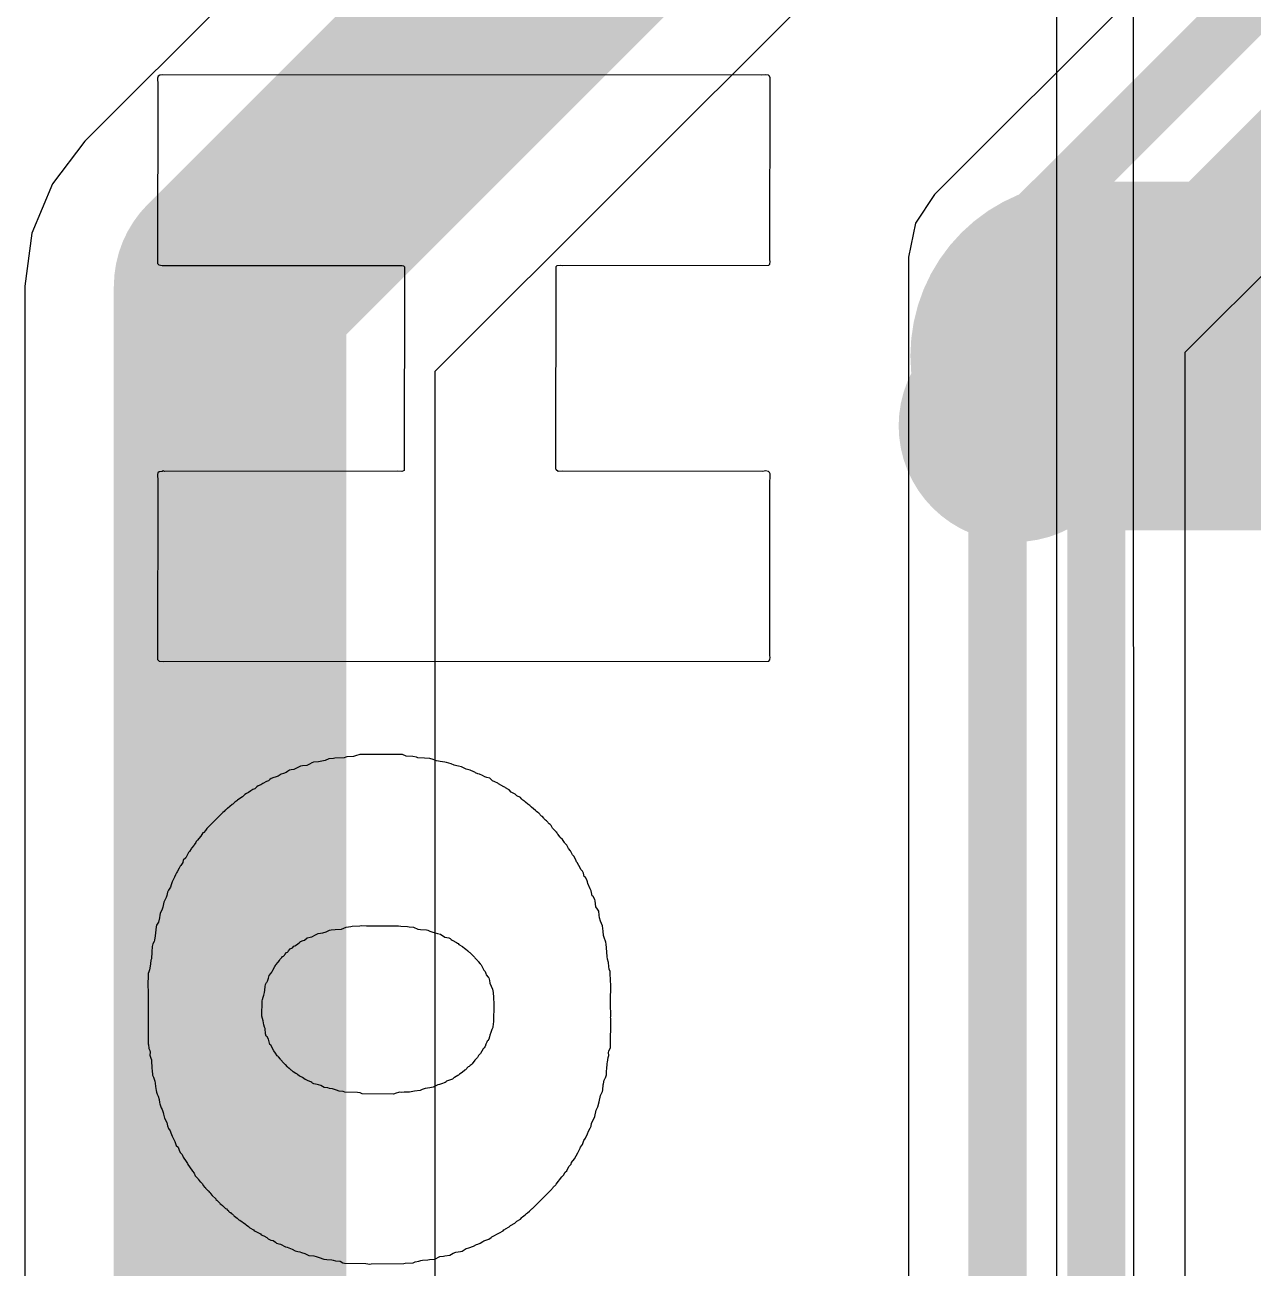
# Model space of a CAD drawing. Header units: inches. Extents: x 0 to 12.8, y -0.1 to 3.5.
# Drawn here: x 0.3127 to 0.524, y 1.3441 to 1.558 of the extents above; entities that cross this region are included whole.
import ezdxf

# ---------------------------------------------------------------- set-up
doc = ezdxf.new("R2010")
doc.units = ezdxf.units.IN
doc.header["$MEASUREMENT"] = 0
for name, color, linetype in [('Bottom Layer', 5, 'Continuous'), ('Bottom Overlay', 54, 'Continuous'), ('Top Layer', 1, 'Continuous')]:
    doc.layers.add(name, color=color, linetype=linetype)

msp = doc.modelspace()

# ---------------------------------------------------------------- linework, layer by layer
at = {"layer": 'Bottom Layer'}
for p, q in [((0.49399, 1.70892), (0.32304, 1.53796)), ((0.3833, 1.49838), (0.57072, 1.6858)), ((0.32304, 1.53796), (0.31743, 1.53065)), ((0.31743, 1.53065), (0.3139, 1.52214)), ((0.3139, 1.52214), (0.3127, 1.513)), ((0.3127, 1.513), (0.3127, 0.904)), ((0.3833, 0.904), (0.3833, 1.49838))]:
    msp.add_line(p, q, dxfattribs=at)
for points in [[(0.348, 1.513, 0.04, 0.04, 0), (0.5561, 1.7211, 0.04, 0.04, 0)], [(0.348, 0.904, 0.04, 0.04, 0), (0.348, 1.513, 0.04, 0.04, 0)], [(0.49502, 1.50102, 0.06, 0.06, 0), (0.61657, 1.50102, 0.06, 0.06, 0)], [(0.483, 1.489, 0.04, 0.04, 0), (0.49502, 1.50102, 0.04, 0.04, 0)]]:
    msp.add_lwpolyline(points, format="xyseb", dxfattribs=at)
for points in [[(0.338, 1.513, 0.02, 0.02, 1), (0.358, 1.513, 0.02, 0.02, 1)], [(0.338, 1.513, 0.02, 0.02, 1), (0.358, 1.513, 0.02, 0.02, 1)], [(0.48002, 1.50102, 0.03, 0.03, 1), (0.51002, 1.50102, 0.03, 0.03, 1)], [(0.48502, 1.50102, 0.02, 0.02, 1), (0.50502, 1.50102, 0.02, 0.02, 1)], [(0.473, 1.489, 0.02, 0.02, 1), (0.493, 1.489, 0.02, 0.02, 1)]]:
    msp.add_lwpolyline(points, format="xyseb", close=True, dxfattribs=at)
at = {"layer": 'Bottom Overlay'}
for p, q in [((0.50347, 1.07053), (0.5034, 1.68061)), ((0.49018, 1.66001), (0.49014, 1.08344)), ((0.33564, 1.54917), (0.3355, 1.54882)), ((0.33592, 1.54931), (0.33564, 1.54917)), ((0.33634, 1.54938), (0.33592, 1.54931)), ((0.43942, 1.54935), (0.33634, 1.54938)), ((0.44011, 1.54942), (0.43942, 1.54935)), ((0.4406, 1.54935), (0.44011, 1.54942)), ((0.44081, 1.54914), (0.4406, 1.54935)), ((0.44088, 1.54886), (0.44081, 1.54914)), ((0.3355, 1.54882), (0.33557, 1.54771)), ((0.33557, 1.54771), (0.33554, 1.51692)), ((0.44084, 1.51758), (0.44088, 1.54886)), ((0.33554, 1.51692), (0.33574, 1.51671)), ((0.44091, 1.5173), (0.44084, 1.51758)), ((0.44084, 1.51682), (0.44091, 1.5173)), ((0.33574, 1.51671), (0.3363, 1.51657)), ((0.3363, 1.51657), (0.3776, 1.51661)), ((0.3776, 1.51661), (0.37784, 1.5165)), ((0.37784, 1.5165), (0.37801, 1.51633)), ((0.37801, 1.51633), (0.37794, 1.48133)), ((0.40404, 1.48168), (0.40411, 1.5164)), ((0.40411, 1.5164), (0.40428, 1.51657)), ((0.40428, 1.51657), (0.40477, 1.51664)), ((0.40477, 1.51664), (0.40525, 1.51657)), ((0.40525, 1.51657), (0.44067, 1.51664)), ((0.44067, 1.51664), (0.44084, 1.51682)), ((0.33557, 1.48091), (0.3355, 1.48064)), ((0.3355, 1.48064), (0.33557, 1.47952)), ((0.33581, 1.48109), (0.33557, 1.48091)), ((0.3363, 1.48116), (0.33581, 1.48109)), ((0.33651, 1.48123), (0.3363, 1.48116)), ((0.33672, 1.48116), (0.33651, 1.48123)), ((0.37676, 1.48119), (0.33672, 1.48116)), ((0.37756, 1.48116), (0.37676, 1.48119)), ((0.37784, 1.48123), (0.37756, 1.48116)), ((0.37794, 1.48133), (0.37784, 1.48123)), ((0.40411, 1.4814), (0.40404, 1.48168)), ((0.40442, 1.48116), (0.40411, 1.4814)), ((0.40522, 1.48119), (0.40442, 1.48116)), ((0.43963, 1.48116), (0.40522, 1.48119)), ((0.44011, 1.48123), (0.43963, 1.48116)), ((0.4406, 1.48116), (0.44011, 1.48123)), ((0.44077, 1.48098), (0.4406, 1.48116)), ((0.44088, 1.48074), (0.44077, 1.48098)), ((0.44084, 1.47876), (0.44088, 1.48074)), ((0.33557, 1.47952), (0.33554, 1.4488)), ((0.44084, 1.47869), (0.44084, 1.47876)), ((0.44084, 1.44939), (0.44084, 1.47869)), ((0.33554, 1.4488), (0.33581, 1.44852)), ((0.33581, 1.44852), (0.33651, 1.44846)), ((0.33651, 1.44846), (0.44067, 1.44852)), ((0.44067, 1.44852), (0.44084, 1.4487)), ((0.44091, 1.44919), (0.44084, 1.44939)), ((0.44084, 1.4487), (0.44091, 1.44919)), ((0.36378, 1.43127), (0.36319, 1.43116)), ((0.36434, 1.43141), (0.36378, 1.43127)), ((0.36497, 1.43169), (0.36434, 1.43141)), ((0.3658, 1.43176), (0.36497, 1.43169)), ((0.36601, 1.43183), (0.3658, 1.43176)), ((0.36761, 1.43189), (0.36601, 1.43183)), ((0.36789, 1.43196), (0.36761, 1.43189)), ((0.3681, 1.43203), (0.36789, 1.43196)), ((0.36921, 1.4321), (0.3681, 1.43203)), ((0.36977, 1.43224), (0.36921, 1.4321)), ((0.37012, 1.43238), (0.36977, 1.43224)), ((0.37033, 1.43245), (0.37012, 1.43238)), ((0.37669, 1.43242), (0.37033, 1.43245)), ((0.37763, 1.43245), (0.37669, 1.43242)), ((0.37826, 1.43217), (0.37763, 1.43245)), ((0.37941, 1.43207), (0.37826, 1.43217)), ((0.38007, 1.43196), (0.37941, 1.43207)), ((0.38027, 1.43189), (0.38007, 1.43196)), ((0.38146, 1.43183), (0.38027, 1.43189)), ((0.38236, 1.43176), (0.38146, 1.43183)), ((0.38295, 1.43158), (0.38236, 1.43176)), ((0.38351, 1.43137), (0.38295, 1.43158)), ((0.38386, 1.4313), (0.38351, 1.43137)), ((0.38414, 1.43123), (0.38386, 1.4313)), ((0.35717, 1.42918), (0.35679, 1.42908)), ((0.35766, 1.42932), (0.35717, 1.42918)), ((0.35787, 1.42953), (0.35766, 1.42932)), ((0.35822, 1.42974), (0.35787, 1.42953)), ((0.3585, 1.42981), (0.35822, 1.42974)), ((0.35898, 1.42988), (0.3585, 1.42981)), ((0.35978, 1.43026), (0.35898, 1.42988)), ((0.36013, 1.4304), (0.35978, 1.43026)), ((0.36048, 1.43047), (0.36013, 1.4304)), ((0.36121, 1.43057), (0.36048, 1.43047)), ((0.36166, 1.43075), (0.36121, 1.43057)), ((0.36208, 1.43103), (0.36166, 1.43075)), ((0.36236, 1.43109), (0.36208, 1.43103)), ((0.36319, 1.43116), (0.36236, 1.43109)), ((0.38494, 1.43113), (0.38414, 1.43123)), ((0.38522, 1.43106), (0.38494, 1.43113)), ((0.38602, 1.43082), (0.38522, 1.43106)), ((0.38657, 1.43061), (0.38602, 1.43082)), ((0.38702, 1.4305), (0.38657, 1.43061)), ((0.3873, 1.43043), (0.38702, 1.4305)), ((0.38779, 1.43029), (0.3873, 1.43043)), ((0.38859, 1.42991), (0.38779, 1.43029)), ((0.38904, 1.42981), (0.38859, 1.42991)), ((0.38932, 1.42974), (0.38904, 1.42981)), ((0.38995, 1.42946), (0.38932, 1.42974)), ((0.39009, 1.42939), (0.38995, 1.42946)), ((0.39019, 1.42929), (0.39009, 1.42939)), ((0.39064, 1.42911), (0.39019, 1.42929)), ((0.35283, 1.42706), (0.35258, 1.42689)), ((0.35328, 1.42723), (0.35283, 1.42706)), ((0.35363, 1.42744), (0.35328, 1.42723)), ((0.35425, 1.42779), (0.35363, 1.42744)), ((0.3546, 1.42793), (0.35425, 1.42779)), ((0.35481, 1.42814), (0.3546, 1.42793)), ((0.35505, 1.42831), (0.35481, 1.42814)), ((0.3555, 1.42849), (0.35505, 1.42831)), ((0.35578, 1.42856), (0.3555, 1.42849)), ((0.35624, 1.42873), (0.35578, 1.42856)), ((0.35679, 1.42908), (0.35624, 1.42873)), ((0.39092, 1.42904), (0.39064, 1.42911)), ((0.39141, 1.42883), (0.39092, 1.42904)), ((0.39179, 1.42859), (0.39141, 1.42883)), ((0.39217, 1.42849), (0.39179, 1.42859)), ((0.39266, 1.42835), (0.39217, 1.42849)), ((0.39311, 1.42789), (0.39266, 1.42835)), ((0.39356, 1.42772), (0.39311, 1.42789)), ((0.39405, 1.42751), (0.39356, 1.42772)), ((0.39419, 1.42737), (0.39405, 1.42751)), ((0.3951, 1.42689), (0.39419, 1.42737)), ((0.34966, 1.42487), (0.34928, 1.42455)), ((0.35015, 1.42515), (0.34966, 1.42487)), ((0.35056, 1.42556), (0.35015, 1.42515)), ((0.35081, 1.42574), (0.35056, 1.42556)), ((0.35116, 1.42588), (0.35081, 1.42574)), ((0.35154, 1.42619), (0.35116, 1.42588)), ((0.35189, 1.4264), (0.35154, 1.42619)), ((0.35223, 1.42654), (0.35189, 1.4264)), ((0.35258, 1.42689), (0.35223, 1.42654)), ((0.39523, 1.42682), (0.3951, 1.42689)), ((0.39537, 1.42668), (0.39523, 1.42682)), ((0.39586, 1.4264), (0.39537, 1.42668)), ((0.396, 1.42633), (0.39586, 1.4264)), ((0.39635, 1.42598), (0.396, 1.42633)), ((0.3967, 1.42577), (0.39635, 1.42598)), ((0.39704, 1.42563), (0.3967, 1.42577)), ((0.39732, 1.42535), (0.39704, 1.42563)), ((0.39795, 1.42501), (0.39732, 1.42535)), ((0.39812, 1.42483), (0.39795, 1.42501)), ((0.34715, 1.42285), (0.34698, 1.42261)), ((0.34729, 1.42292), (0.34715, 1.42285)), ((0.34743, 1.42306), (0.34729, 1.42292)), ((0.34757, 1.42313), (0.34743, 1.42306)), ((0.34796, 1.42351), (0.34757, 1.42313)), ((0.34834, 1.42382), (0.34796, 1.42351)), ((0.34848, 1.42389), (0.34834, 1.42382)), ((0.34882, 1.42424), (0.34848, 1.42389)), ((0.34917, 1.42445), (0.34882, 1.42424)), ((0.34928, 1.42455), (0.34917, 1.42445)), ((0.39819, 1.42469), (0.39812, 1.42483)), ((0.3985, 1.42445), (0.39819, 1.42469)), ((0.39864, 1.42438), (0.3985, 1.42445)), ((0.39882, 1.42421), (0.39864, 1.42438)), ((0.3992, 1.42389), (0.39882, 1.42421)), ((0.39955, 1.42368), (0.3992, 1.42389)), ((0.39986, 1.42337), (0.39955, 1.42368)), ((0.40056, 1.42281), (0.39986, 1.42337)), ((0.40063, 1.42268), (0.40056, 1.42281)), ((0.34674, 1.42243), (0.34399, 1.41968)), ((0.34698, 1.42261), (0.34674, 1.42243)), ((0.40073, 1.42264), (0.40063, 1.42268)), ((0.40094, 1.42243), (0.40073, 1.42264)), ((0.40108, 1.42236), (0.40094, 1.42243)), ((0.40125, 1.42219), (0.40108, 1.42236)), ((0.40132, 1.42205), (0.40125, 1.42219)), ((0.40157, 1.42181), (0.40132, 1.42205)), ((0.40171, 1.42174), (0.40157, 1.42181)), ((0.40195, 1.42149), (0.40171, 1.42174)), ((0.40202, 1.42135), (0.40195, 1.42149)), ((0.40226, 1.42111), (0.40202, 1.42135)), ((0.4024, 1.42104), (0.40226, 1.42111)), ((0.40264, 1.4208), (0.4024, 1.42104)), ((0.40271, 1.42066), (0.40264, 1.4208)), ((0.40289, 1.42048), (0.40271, 1.42066)), ((0.34333, 1.41895), (0.34298, 1.4184)), ((0.34347, 1.41902), (0.34333, 1.41895)), ((0.34378, 1.41934), (0.34347, 1.41902)), ((0.34399, 1.41968), (0.34378, 1.41934)), ((0.40303, 1.42041), (0.40289, 1.42048)), ((0.4032, 1.42024), (0.40303, 1.42041)), ((0.40348, 1.41975), (0.4032, 1.42024)), ((0.40397, 1.41927), (0.40348, 1.41975)), ((0.40404, 1.41913), (0.40397, 1.41927)), ((0.40418, 1.41899), (0.40404, 1.41913)), ((0.40425, 1.41885), (0.40418, 1.41899)), ((0.40442, 1.41867), (0.40425, 1.41885)), ((0.40473, 1.41829), (0.40442, 1.41867)), ((0.34134, 1.41634), (0.34128, 1.4162)), ((0.34176, 1.41676), (0.34134, 1.41634)), ((0.34183, 1.4169), (0.34176, 1.41676)), ((0.34211, 1.41732), (0.34183, 1.4169)), ((0.34218, 1.41746), (0.34211, 1.41732)), ((0.34239, 1.41767), (0.34218, 1.41746)), ((0.3426, 1.41801), (0.34239, 1.41767)), ((0.34298, 1.4184), (0.3426, 1.41801)), ((0.4048, 1.41815), (0.40473, 1.41829)), ((0.40515, 1.4178), (0.4048, 1.41815)), ((0.4055, 1.41732), (0.40515, 1.4178)), ((0.40557, 1.41718), (0.4055, 1.41732)), ((0.40592, 1.41683), (0.40557, 1.41718)), ((0.40623, 1.41624), (0.40592, 1.41683)), ((0.33995, 1.41426), (0.33985, 1.41387)), ((0.34037, 1.41467), (0.33995, 1.41426)), ((0.34079, 1.41544), (0.34037, 1.41467)), ((0.34086, 1.41558), (0.34079, 1.41544)), ((0.341, 1.41572), (0.34086, 1.41558)), ((0.34128, 1.4162), (0.341, 1.41572)), ((0.40654, 1.41586), (0.40623, 1.41624)), ((0.40675, 1.41551), (0.40654, 1.41586)), ((0.40689, 1.41516), (0.40675, 1.41551)), ((0.4071, 1.41495), (0.40689, 1.41516)), ((0.40745, 1.41433), (0.4071, 1.41495)), ((0.40759, 1.41398), (0.40745, 1.41433)), ((0.33877, 1.4121), (0.33863, 1.41175)), ((0.33891, 1.41224), (0.33877, 1.4121)), ((0.33926, 1.41286), (0.33891, 1.41224)), ((0.3394, 1.41321), (0.33926, 1.41286)), ((0.3395, 1.41332), (0.3394, 1.41321)), ((0.33985, 1.41387), (0.3395, 1.41332)), ((0.40772, 1.41384), (0.40759, 1.41398)), ((0.40828, 1.4128), (0.40772, 1.41384)), ((0.40835, 1.41266), (0.40828, 1.4128)), ((0.40863, 1.41238), (0.40835, 1.41266)), ((0.40877, 1.41203), (0.40863, 1.41238)), ((0.40891, 1.41147), (0.40877, 1.41203)), ((0.33787, 1.41001), (0.33776, 1.40963)), ((0.33801, 1.4105), (0.33787, 1.41001)), ((0.33818, 1.41088), (0.33801, 1.4105)), ((0.33846, 1.4113), (0.33818, 1.41088)), ((0.33863, 1.41175), (0.33846, 1.4113)), ((0.40912, 1.41126), (0.40891, 1.41147)), ((0.40936, 1.41088), (0.40912, 1.41126)), ((0.40946, 1.4105), (0.40936, 1.41088)), ((0.40953, 1.41022), (0.40946, 1.4105)), ((0.40995, 1.40932), (0.40953, 1.41022)), ((0.337, 1.40782), (0.33675, 1.40737)), ((0.33714, 1.40817), (0.337, 1.40782)), ((0.33724, 1.40876), (0.33714, 1.40817)), ((0.33738, 1.40911), (0.33724, 1.40876)), ((0.33752, 1.40925), (0.33738, 1.40911)), ((0.33776, 1.40963), (0.33752, 1.40925)), ((0.41009, 1.40897), (0.40995, 1.40932)), ((0.4103, 1.40813), (0.41009, 1.40897)), ((0.41044, 1.40799), (0.4103, 1.40813)), ((0.41072, 1.40751), (0.41044, 1.40799)), ((0.3363, 1.4058), (0.33599, 1.40507)), ((0.33644, 1.40615), (0.3363, 1.4058)), ((0.33651, 1.40643), (0.33644, 1.40615)), ((0.33661, 1.40702), (0.33651, 1.40643)), ((0.33675, 1.40737), (0.33661, 1.40702)), ((0.41079, 1.40723), (0.41072, 1.40751)), ((0.41092, 1.40625), (0.41079, 1.40723)), ((0.4112, 1.40584), (0.41092, 1.40625)), ((0.41141, 1.40549), (0.4112, 1.40584)), ((0.33567, 1.40358), (0.33536, 1.40305)), ((0.33585, 1.40431), (0.33567, 1.40358)), ((0.33592, 1.40479), (0.33585, 1.40431)), ((0.33599, 1.40507), (0.33592, 1.40479)), ((0.41148, 1.40479), (0.41141, 1.40549)), ((0.41155, 1.40431), (0.41148, 1.40479)), ((0.41169, 1.40375), (0.41155, 1.40431)), ((0.41204, 1.40298), (0.41169, 1.40375)), ((0.33522, 1.40229), (0.33512, 1.40121)), ((0.33529, 1.40278), (0.33522, 1.40229)), ((0.33536, 1.40305), (0.33529, 1.40278)), ((0.36205, 1.40107), (0.36267, 1.40142)), ((0.36267, 1.40142), (0.36316, 1.40163)), ((0.36316, 1.40163), (0.36396, 1.40173)), ((0.36396, 1.40173), (0.36452, 1.40194)), ((0.36452, 1.40194), (0.36511, 1.40218)), ((0.36511, 1.40218), (0.36538, 1.40225)), ((0.36538, 1.40225), (0.36608, 1.40232)), ((0.36608, 1.40232), (0.36719, 1.40239)), ((0.36719, 1.40239), (0.36796, 1.40274)), ((0.36796, 1.40274), (0.36879, 1.40281)), ((0.36879, 1.40281), (0.369, 1.40288)), ((0.369, 1.40288), (0.37033, 1.40295)), ((0.37033, 1.40295), (0.37053, 1.40302)), ((0.37053, 1.40302), (0.37144, 1.40295)), ((0.37144, 1.40295), (0.37697, 1.40298)), ((0.37697, 1.40298), (0.37739, 1.40291)), ((0.37739, 1.40291), (0.3785, 1.40285)), ((0.3785, 1.40285), (0.37878, 1.40278)), ((0.37878, 1.40278), (0.37954, 1.40271)), ((0.37954, 1.40271), (0.38027, 1.40239)), ((0.38027, 1.40239), (0.38076, 1.40232)), ((0.38076, 1.40232), (0.38181, 1.40225)), ((0.38181, 1.40225), (0.38201, 1.40218)), ((0.38201, 1.40218), (0.38236, 1.40205)), ((0.38236, 1.40205), (0.38285, 1.40184)), ((0.38285, 1.40184), (0.38368, 1.40163)), ((0.38368, 1.40163), (0.38421, 1.40152)), ((0.38421, 1.40152), (0.38494, 1.401)), ((0.41218, 1.40201), (0.41204, 1.40298)), ((0.41225, 1.40131), (0.41218, 1.40201)), ((0.3346, 1.39937), (0.33453, 1.39846)), ((0.33473, 1.39985), (0.3346, 1.39937)), ((0.33491, 1.40024), (0.33473, 1.39985)), ((0.33498, 1.40051), (0.33491, 1.40024)), ((0.33512, 1.40121), (0.33498, 1.40051)), ((0.35836, 1.39898), (0.35871, 1.39919)), ((0.35871, 1.39919), (0.35898, 1.39947)), ((0.35898, 1.39947), (0.35912, 1.39954)), ((0.35912, 1.39954), (0.35961, 1.39982)), ((0.35961, 1.39982), (0.35999, 1.40013)), ((0.35999, 1.40013), (0.3601, 1.40024)), ((0.3601, 1.40024), (0.36055, 1.40041)), ((0.36055, 1.40041), (0.36079, 1.40051)), ((0.36079, 1.40051), (0.36128, 1.40086)), ((0.36128, 1.40086), (0.36177, 1.401)), ((0.36177, 1.401), (0.36205, 1.40107)), ((0.38494, 1.401), (0.3856, 1.4009)), ((0.3856, 1.4009), (0.38584, 1.40079)), ((0.38584, 1.40079), (0.38605, 1.40058)), ((0.38605, 1.40058), (0.38619, 1.40051)), ((0.38619, 1.40051), (0.38695, 1.4001)), ((0.38695, 1.4001), (0.38709, 1.39996)), ((0.38709, 1.39996), (0.38723, 1.39989)), ((0.38723, 1.39989), (0.38737, 1.39975)), ((0.38737, 1.39975), (0.388, 1.3994)), ((0.388, 1.3994), (0.38835, 1.39905)), ((0.41235, 1.40093), (0.41225, 1.40131)), ((0.41263, 1.40017), (0.41235, 1.40093)), ((0.4127, 1.39982), (0.41263, 1.40017)), ((0.41277, 1.39919), (0.4127, 1.39982)), ((0.41287, 1.3977), (0.41277, 1.39919)), ((0.33439, 1.39707), (0.33428, 1.39641)), ((0.33446, 1.39728), (0.33439, 1.39707)), ((0.33453, 1.39846), (0.33446, 1.39728)), ((0.35651, 1.397), (0.35658, 1.39714)), ((0.35658, 1.39714), (0.3569, 1.39752)), ((0.3569, 1.39752), (0.35704, 1.39766)), ((0.35704, 1.39766), (0.35717, 1.39773)), ((0.35717, 1.39773), (0.35735, 1.39791)), ((0.35735, 1.39791), (0.35742, 1.39804)), ((0.35742, 1.39804), (0.35773, 1.39836)), ((0.35773, 1.39836), (0.35787, 1.39843)), ((0.35787, 1.39843), (0.35797, 1.39853)), ((0.35797, 1.39853), (0.35804, 1.39867)), ((0.35804, 1.39867), (0.35836, 1.39898)), ((0.38835, 1.39905), (0.38849, 1.39898)), ((0.38849, 1.39898), (0.38887, 1.39867)), ((0.38887, 1.39867), (0.38911, 1.39843)), ((0.38911, 1.39843), (0.38925, 1.39836)), ((0.38925, 1.39836), (0.39005, 1.39756)), ((0.39005, 1.39756), (0.39012, 1.39742)), ((0.39012, 1.39742), (0.39061, 1.39693)), ((0.41294, 1.39721), (0.41287, 1.3977)), ((0.41308, 1.39665), (0.41294, 1.39721)), ((0.334, 1.39502), (0.33393, 1.39474)), ((0.33414, 1.39537), (0.334, 1.39502)), ((0.33421, 1.39564), (0.33414, 1.39537)), ((0.33428, 1.39641), (0.33421, 1.39564)), ((0.35498, 1.39477), (0.35519, 1.39498)), ((0.35519, 1.39498), (0.35533, 1.39533)), ((0.35533, 1.39533), (0.35568, 1.39596)), ((0.35568, 1.39596), (0.35582, 1.3961)), ((0.35582, 1.3961), (0.35589, 1.39624)), ((0.35589, 1.39624), (0.35624, 1.39672)), ((0.35624, 1.39672), (0.35651, 1.397)), ((0.39061, 1.39693), (0.39068, 1.39679)), ((0.39068, 1.39679), (0.39099, 1.39641)), ((0.39099, 1.39641), (0.39116, 1.39624)), ((0.39116, 1.39624), (0.39123, 1.3961)), ((0.39123, 1.3961), (0.39165, 1.39533)), ((0.39165, 1.39533), (0.39186, 1.39512)), ((0.39186, 1.39512), (0.392, 1.39477)), ((0.41315, 1.39596), (0.41308, 1.39665)), ((0.41322, 1.39547), (0.41315, 1.39596)), ((0.41336, 1.39512), (0.41322, 1.39547)), ((0.41343, 1.39324), (0.41336, 1.39512)), ((0.33393, 1.39474), (0.33387, 1.39251)), ((0.35404, 1.39251), (0.35411, 1.39286)), ((0.35411, 1.39286), (0.35425, 1.39321)), ((0.35425, 1.39321), (0.35436, 1.39331)), ((0.35436, 1.39331), (0.35443, 1.39345)), ((0.35443, 1.39345), (0.35463, 1.39394)), ((0.35463, 1.39394), (0.35474, 1.39439)), ((0.35474, 1.39439), (0.35498, 1.39477)), ((0.392, 1.39477), (0.39207, 1.3945)), ((0.39207, 1.3945), (0.39238, 1.39411)), ((0.39238, 1.39411), (0.39249, 1.39401)), ((0.39249, 1.39401), (0.39263, 1.39352)), ((0.39263, 1.39352), (0.3927, 1.3931)), ((0.3927, 1.3931), (0.39311, 1.39206)), ((0.4135, 1.39303), (0.41343, 1.39324)), ((0.41346, 1.38966), (0.4135, 1.39303)), ((0.33387, 1.39251), (0.33383, 1.39227)), ((0.33383, 1.39227), (0.3339, 1.39206)), ((0.3339, 1.39206), (0.33393, 1.38256)), ((0.35359, 1.39025), (0.35366, 1.39067)), ((0.35366, 1.39067), (0.3538, 1.39102)), ((0.3538, 1.39102), (0.3539, 1.39147)), ((0.3539, 1.39147), (0.35397, 1.39189)), ((0.35397, 1.39189), (0.35404, 1.39251)), ((0.39311, 1.39206), (0.39325, 1.3915)), ((0.39325, 1.3915), (0.39332, 1.3906)), ((0.35345, 1.3874), (0.35352, 1.39004)), ((0.35352, 1.39004), (0.35359, 1.39025)), ((0.39332, 1.3906), (0.39339, 1.38949)), ((0.39339, 1.38949), (0.39332, 1.38635)), ((0.4135, 1.38733), (0.41346, 1.38966)), ((0.3537, 1.3866), (0.35345, 1.3874)), ((0.35383, 1.3859), (0.3537, 1.3866)), ((0.39332, 1.38635), (0.39325, 1.38615)), ((0.41343, 1.38712), (0.4135, 1.38733)), ((0.4135, 1.38698), (0.41343, 1.38712)), ((0.41343, 1.38204), (0.4135, 1.38698)), ((0.35394, 1.38552), (0.35383, 1.3859)), ((0.35401, 1.38531), (0.35394, 1.38552)), ((0.35408, 1.38434), (0.35401, 1.38531)), ((0.35422, 1.38399), (0.35408, 1.38434)), ((0.39283, 1.38462), (0.3927, 1.38413)), ((0.39304, 1.3851), (0.39283, 1.38462)), ((0.39318, 1.38545), (0.39304, 1.3851)), ((0.39325, 1.38615), (0.39318, 1.38545)), ((0.33393, 1.38256), (0.33397, 1.38253)), ((0.33397, 1.38253), (0.33404, 1.38183)), ((0.35436, 1.38385), (0.35422, 1.38399)), ((0.3546, 1.38347), (0.35436, 1.38385)), ((0.3547, 1.38302), (0.3546, 1.38347)), ((0.35484, 1.38253), (0.3547, 1.38302)), ((0.35498, 1.38239), (0.35484, 1.38253)), ((0.3555, 1.38145), (0.35498, 1.38239)), ((0.39179, 1.38211), (0.39172, 1.38197)), ((0.39189, 1.38221), (0.39179, 1.38211)), ((0.392, 1.3826), (0.39189, 1.38221)), ((0.39214, 1.38295), (0.392, 1.3826)), ((0.39221, 1.38308), (0.39214, 1.38295)), ((0.39235, 1.38322), (0.39221, 1.38308)), ((0.39252, 1.38347), (0.39235, 1.38322)), ((0.39263, 1.38385), (0.39252, 1.38347)), ((0.3927, 1.38413), (0.39263, 1.38385)), ((0.33404, 1.38183), (0.33418, 1.38148)), ((0.33418, 1.38148), (0.33425, 1.38121)), ((0.33425, 1.38121), (0.33418, 1.38072)), ((0.33418, 1.38072), (0.33425, 1.38051)), ((0.33425, 1.38051), (0.33439, 1.38016)), ((0.33439, 1.38016), (0.33446, 1.37988)), ((0.35582, 1.38107), (0.3555, 1.38145)), ((0.3561, 1.38058), (0.35582, 1.38107)), ((0.3562, 1.38054), (0.3561, 1.38058)), ((0.35634, 1.38041), (0.3562, 1.38054)), ((0.35665, 1.38002), (0.35634, 1.38041)), ((0.35672, 1.37988), (0.35665, 1.38002)), ((0.39019, 1.37995), (0.39012, 1.37981)), ((0.39054, 1.3803), (0.39019, 1.37995)), ((0.39075, 1.38065), (0.39054, 1.3803)), ((0.39109, 1.381), (0.39075, 1.38065)), ((0.39151, 1.38176), (0.39109, 1.381)), ((0.39172, 1.38197), (0.39151, 1.38176)), ((0.41294, 1.37947), (0.41301, 1.3803)), ((0.41301, 1.3803), (0.41315, 1.38065)), ((0.41308, 1.38114), (0.41315, 1.38141)), ((0.41315, 1.38065), (0.41308, 1.38114)), ((0.41315, 1.38141), (0.41343, 1.38204)), ((0.33446, 1.37988), (0.33453, 1.37835)), ((0.33453, 1.37835), (0.3346, 1.37814)), ((0.3346, 1.37814), (0.33467, 1.37724)), ((0.35721, 1.3794), (0.35672, 1.37988)), ((0.35728, 1.37926), (0.35721, 1.3794)), ((0.35745, 1.37908), (0.35728, 1.37926)), ((0.35759, 1.37901), (0.35745, 1.37908)), ((0.35784, 1.37877), (0.35759, 1.37901)), ((0.3579, 1.37863), (0.35784, 1.37877)), ((0.35815, 1.37839), (0.3579, 1.37863)), ((0.35829, 1.37832), (0.35815, 1.37839)), ((0.3585, 1.37811), (0.35829, 1.37832)), ((0.35864, 1.37804), (0.3585, 1.37811)), ((0.35884, 1.37783), (0.35864, 1.37804)), ((0.35933, 1.37755), (0.35884, 1.37783)), ((0.38835, 1.37811), (0.38793, 1.37769)), ((0.38849, 1.37818), (0.38835, 1.37811)), ((0.38897, 1.37867), (0.38849, 1.37818)), ((0.38911, 1.37874), (0.38897, 1.37867)), ((0.38932, 1.37894), (0.38911, 1.37874)), ((0.38946, 1.37901), (0.38932, 1.37894)), ((0.38963, 1.37919), (0.38946, 1.37901)), ((0.39012, 1.37981), (0.38963, 1.37919)), ((0.41273, 1.37807), (0.4128, 1.37828)), ((0.41277, 1.37797), (0.41273, 1.37807)), ((0.41273, 1.37731), (0.41277, 1.37797)), ((0.4128, 1.37828), (0.41287, 1.37926)), ((0.41287, 1.37926), (0.41294, 1.37947)), ((0.33467, 1.37724), (0.3348, 1.37689)), ((0.3348, 1.37689), (0.33505, 1.37623)), ((0.33505, 1.37623), (0.33512, 1.37588)), ((0.33512, 1.37588), (0.33519, 1.37533)), ((0.35947, 1.37748), (0.35933, 1.37755)), ((0.35957, 1.37738), (0.35947, 1.37748)), ((0.35996, 1.37707), (0.35957, 1.37738)), ((0.3601, 1.377), (0.35996, 1.37707)), ((0.36044, 1.37686), (0.3601, 1.377)), ((0.36093, 1.37651), (0.36044, 1.37686)), ((0.36107, 1.37644), (0.36093, 1.37651)), ((0.36142, 1.3763), (0.36107, 1.37644)), ((0.36191, 1.37609), (0.36142, 1.3763)), ((0.36205, 1.37602), (0.36191, 1.37609)), ((0.36218, 1.37588), (0.36205, 1.37602)), ((0.36243, 1.37578), (0.36218, 1.37588)), ((0.36295, 1.37567), (0.36243, 1.37578)), ((0.36323, 1.3756), (0.36295, 1.37567)), ((0.38438, 1.37574), (0.384, 1.37564)), ((0.38501, 1.37602), (0.38438, 1.37574)), ((0.38515, 1.37609), (0.38501, 1.37602)), ((0.38525, 1.3762), (0.38515, 1.37609)), ((0.38591, 1.37644), (0.38525, 1.3762)), ((0.38626, 1.37658), (0.38591, 1.37644)), ((0.38647, 1.37679), (0.38626, 1.37658)), ((0.38661, 1.37686), (0.38647, 1.37679)), ((0.38716, 1.37721), (0.38661, 1.37686)), ((0.3873, 1.37727), (0.38716, 1.37721)), ((0.38744, 1.37741), (0.3873, 1.37727)), ((0.38793, 1.37769), (0.38744, 1.37741)), ((0.41218, 1.37557), (0.41225, 1.37578)), ((0.41225, 1.37578), (0.41235, 1.37637)), ((0.41235, 1.37637), (0.41249, 1.37672)), ((0.41249, 1.37672), (0.41259, 1.37682)), ((0.41259, 1.37682), (0.41273, 1.37731)), ((0.33519, 1.37533), (0.33526, 1.37463)), ((0.33526, 1.37463), (0.33533, 1.37435)), ((0.33533, 1.37435), (0.33547, 1.374)), ((0.33547, 1.374), (0.33564, 1.37362)), ((0.33564, 1.37362), (0.33578, 1.37306)), ((0.36358, 1.37547), (0.36323, 1.3756)), ((0.3642, 1.37512), (0.36358, 1.37547)), ((0.36483, 1.37505), (0.3642, 1.37512)), ((0.36511, 1.37498), (0.36483, 1.37505)), ((0.36559, 1.37491), (0.36511, 1.37498)), ((0.36629, 1.3747), (0.36559, 1.37491)), ((0.36678, 1.37449), (0.36629, 1.3747)), ((0.36747, 1.37442), (0.36678, 1.37449)), ((0.36775, 1.37435), (0.36747, 1.37442)), ((0.36991, 1.37428), (0.36775, 1.37435)), ((0.37039, 1.37421), (0.36991, 1.37428)), ((0.37074, 1.37407), (0.37039, 1.37421)), ((0.3761, 1.374), (0.37074, 1.37407)), ((0.37655, 1.37418), (0.3761, 1.374)), ((0.37694, 1.37428), (0.37655, 1.37418)), ((0.37721, 1.37435), (0.37694, 1.37428)), ((0.37742, 1.37428), (0.37721, 1.37435)), ((0.37794, 1.37432), (0.37742, 1.37428)), ((0.37798, 1.37435), (0.37794, 1.37432)), ((0.37888, 1.37435), (0.37798, 1.37435)), ((0.37972, 1.37449), (0.37888, 1.37435)), ((0.38069, 1.37463), (0.37972, 1.37449)), ((0.38104, 1.37477), (0.38069, 1.37463)), ((0.38153, 1.37498), (0.38104, 1.37477)), ((0.38236, 1.37505), (0.38153, 1.37498)), ((0.38292, 1.37519), (0.38236, 1.37505)), ((0.38337, 1.37543), (0.38292, 1.37519)), ((0.38372, 1.37557), (0.38337, 1.37543)), ((0.384, 1.37564), (0.38372, 1.37557)), ((0.41148, 1.37265), (0.41173, 1.37373)), ((0.41173, 1.37373), (0.41204, 1.37446)), ((0.41204, 1.37446), (0.41211, 1.37473)), ((0.41211, 1.37473), (0.41218, 1.37557)), ((0.33578, 1.37306), (0.33585, 1.37258)), ((0.33585, 1.37258), (0.33592, 1.3723)), ((0.33592, 1.3723), (0.33616, 1.37164)), ((0.33616, 1.37164), (0.33634, 1.37133)), ((0.41096, 1.37122), (0.41127, 1.37181)), ((0.41127, 1.37181), (0.41148, 1.37265)), ((0.33634, 1.37133), (0.33647, 1.37084)), ((0.33647, 1.37084), (0.33654, 1.37056)), ((0.33654, 1.37056), (0.33665, 1.37011)), ((0.33665, 1.37011), (0.33672, 1.36983)), ((0.33672, 1.36983), (0.3371, 1.3691)), ((0.41019, 1.36899), (0.4104, 1.36941)), ((0.4104, 1.36941), (0.41072, 1.37014)), ((0.41072, 1.37014), (0.41096, 1.37122)), ((0.3371, 1.3691), (0.33724, 1.36854)), ((0.33724, 1.36854), (0.33741, 1.36809)), ((0.33741, 1.36809), (0.33769, 1.36767)), ((0.33769, 1.36767), (0.33783, 1.36732)), ((0.33783, 1.36732), (0.33804, 1.36677)), ((0.40912, 1.36639), (0.40946, 1.36715)), ((0.40946, 1.36715), (0.40964, 1.3676)), ((0.40964, 1.3676), (0.40995, 1.36812)), ((0.40995, 1.36812), (0.41009, 1.36847)), ((0.41009, 1.36847), (0.41019, 1.36899)), ((0.33804, 1.36677), (0.33818, 1.36642)), ((0.33818, 1.36642), (0.33828, 1.36632)), ((0.33828, 1.36632), (0.33849, 1.36583)), ((0.33849, 1.36583), (0.33874, 1.36517)), ((0.33874, 1.36517), (0.33905, 1.36485)), ((0.40828, 1.36485), (0.40863, 1.36534)), ((0.40863, 1.36534), (0.40887, 1.366)), ((0.40887, 1.366), (0.40912, 1.36639)), ((0.33905, 1.36485), (0.33912, 1.36472)), ((0.33912, 1.36472), (0.33926, 1.36437)), ((0.33926, 1.36437), (0.33943, 1.36392)), ((0.33943, 1.36392), (0.33974, 1.3636)), ((0.33974, 1.3636), (0.33995, 1.36312)), ((0.33995, 1.36312), (0.34002, 1.36298)), ((0.34002, 1.36298), (0.34034, 1.36259)), ((0.40675, 1.36221), (0.40724, 1.36284)), ((0.40724, 1.36284), (0.40779, 1.36388)), ((0.40779, 1.36388), (0.408, 1.36423)), ((0.408, 1.36423), (0.40821, 1.36472)), ((0.40821, 1.36472), (0.40828, 1.36485)), ((0.34034, 1.36259), (0.34065, 1.36207)), ((0.34065, 1.36207), (0.34072, 1.36186)), ((0.34072, 1.36186), (0.34103, 1.36148)), ((0.34103, 1.36148), (0.34152, 1.36071)), ((0.34152, 1.36071), (0.34183, 1.3604)), ((0.40564, 1.36054), (0.40592, 1.36082)), ((0.40592, 1.36082), (0.40598, 1.36096)), ((0.40598, 1.36096), (0.40633, 1.36158)), ((0.40633, 1.36158), (0.40668, 1.36193)), ((0.40668, 1.36193), (0.40675, 1.36221)), ((0.34183, 1.3604), (0.34201, 1.35995)), ((0.34201, 1.35995), (0.34246, 1.3595)), ((0.34246, 1.3595), (0.34253, 1.35936)), ((0.34253, 1.35936), (0.34284, 1.35891)), ((0.34284, 1.35891), (0.34298, 1.35884)), ((0.34298, 1.35884), (0.34322, 1.35859)), ((0.34322, 1.35859), (0.34343, 1.35824)), ((0.40411, 1.35852), (0.40508, 1.35978)), ((0.40508, 1.35978), (0.40536, 1.36005)), ((0.40536, 1.36005), (0.40564, 1.36054)), ((0.34343, 1.35824), (0.34361, 1.358)), ((0.34361, 1.358), (0.34371, 1.35797)), ((0.34371, 1.35797), (0.34378, 1.35783)), ((0.34378, 1.35783), (0.34423, 1.35737)), ((0.34423, 1.35737), (0.34434, 1.35734)), ((0.34434, 1.35734), (0.34441, 1.3572)), ((0.34441, 1.3572), (0.34455, 1.35706)), ((0.34455, 1.35706), (0.34462, 1.35692)), ((0.34462, 1.35692), (0.34493, 1.35654)), ((0.34493, 1.35654), (0.34552, 1.35595)), ((0.40004, 1.35431), (0.40334, 1.35762)), ((0.40334, 1.35762), (0.40341, 1.35776)), ((0.40341, 1.35776), (0.40355, 1.3579)), ((0.40355, 1.3579), (0.40362, 1.35804)), ((0.40362, 1.35804), (0.40372, 1.35814)), ((0.40372, 1.35814), (0.40386, 1.35821)), ((0.40386, 1.35821), (0.40404, 1.35838)), ((0.40404, 1.35838), (0.40411, 1.35852)), ((0.34552, 1.35595), (0.34555, 1.35584)), ((0.34555, 1.35584), (0.34569, 1.35577)), ((0.34569, 1.35577), (0.34622, 1.35525)), ((0.34622, 1.35525), (0.34625, 1.35515)), ((0.34625, 1.35515), (0.34639, 1.35508)), ((0.34639, 1.35508), (0.34667, 1.3548)), ((0.34667, 1.3548), (0.34681, 1.35473)), ((0.34681, 1.35473), (0.34722, 1.35431)), ((0.34722, 1.35431), (0.34736, 1.35424)), ((0.3999, 1.35424), (0.40004, 1.35431)), ((0.34736, 1.35424), (0.34757, 1.35403)), ((0.34757, 1.35403), (0.34768, 1.354)), ((0.34768, 1.354), (0.34775, 1.35386)), ((0.34775, 1.35386), (0.34792, 1.35369)), ((0.34792, 1.35369), (0.34806, 1.35362)), ((0.34806, 1.35362), (0.3482, 1.35348)), ((0.3482, 1.35348), (0.34834, 1.35341)), ((0.34834, 1.35341), (0.34858, 1.35317)), ((0.34858, 1.35317), (0.34862, 1.35306)), ((0.34862, 1.35306), (0.34876, 1.35299)), ((0.34876, 1.35299), (0.34924, 1.35264)), ((0.34924, 1.35264), (0.34952, 1.35236)), ((0.34952, 1.35236), (0.34966, 1.3523)), ((0.34966, 1.3523), (0.35063, 1.3516)), ((0.39697, 1.35181), (0.39732, 1.35216)), ((0.39732, 1.35216), (0.39795, 1.3525)), ((0.39795, 1.3525), (0.39816, 1.35278)), ((0.39816, 1.35278), (0.3983, 1.35285)), ((0.3983, 1.35285), (0.39878, 1.3532)), ((0.39878, 1.3532), (0.39899, 1.35348)), ((0.39899, 1.35348), (0.39913, 1.35355)), ((0.39913, 1.35355), (0.39951, 1.35386)), ((0.39951, 1.35386), (0.3999, 1.35424)), ((0.35063, 1.3516), (0.35077, 1.35153)), ((0.35077, 1.35153), (0.35116, 1.35122)), ((0.35116, 1.35122), (0.3514, 1.35097)), ((0.3514, 1.35097), (0.35203, 1.35063)), ((0.35203, 1.35063), (0.35216, 1.35049)), ((0.35216, 1.35049), (0.3523, 1.35042)), ((0.3523, 1.35042), (0.35321, 1.34993)), ((0.39398, 1.34993), (0.39433, 1.35014)), ((0.39433, 1.35014), (0.39496, 1.35049)), ((0.39496, 1.35049), (0.3951, 1.35063)), ((0.3951, 1.35063), (0.39523, 1.35069)), ((0.39523, 1.35069), (0.39537, 1.35083)), ((0.39537, 1.35083), (0.396, 1.35118)), ((0.396, 1.35118), (0.39621, 1.35139)), ((0.39621, 1.35139), (0.39697, 1.35181)), ((0.35321, 1.34993), (0.35335, 1.34979)), ((0.35335, 1.34979), (0.35383, 1.34958)), ((0.35383, 1.34958), (0.35432, 1.3493)), ((0.35432, 1.3493), (0.35453, 1.34909)), ((0.35453, 1.34909), (0.35467, 1.34903)), ((0.35467, 1.34903), (0.35502, 1.34889)), ((0.35502, 1.34889), (0.35543, 1.34882)), ((0.35543, 1.34882), (0.35582, 1.3485)), ((0.35582, 1.3485), (0.35599, 1.34833)), ((0.35599, 1.34833), (0.35637, 1.34822)), ((0.35637, 1.34822), (0.35665, 1.34816)), ((0.35665, 1.34816), (0.35752, 1.3477)), ((0.38984, 1.34781), (0.39036, 1.34812)), ((0.39036, 1.34812), (0.39064, 1.34819)), ((0.39064, 1.34819), (0.39099, 1.34833)), ((0.39099, 1.34833), (0.39148, 1.34861)), ((0.39148, 1.34861), (0.39162, 1.34875)), ((0.39162, 1.34875), (0.39249, 1.34906)), ((0.39249, 1.34906), (0.3929, 1.34934)), ((0.3929, 1.34934), (0.39301, 1.34944)), ((0.39301, 1.34944), (0.39336, 1.34958)), ((0.39336, 1.34958), (0.39398, 1.34993)), ((0.35752, 1.3477), (0.3578, 1.34763)), ((0.3578, 1.34763), (0.35867, 1.34732)), ((0.35867, 1.34732), (0.35919, 1.34701)), ((0.35919, 1.34701), (0.35964, 1.3469)), ((0.35964, 1.3469), (0.35999, 1.34683)), ((0.35999, 1.34683), (0.36027, 1.34676)), ((0.36027, 1.34676), (0.36083, 1.34655)), ((0.36083, 1.34655), (0.36156, 1.34624)), ((0.36156, 1.34624), (0.36243, 1.34614)), ((0.36243, 1.34614), (0.36278, 1.34607)), ((0.36278, 1.34607), (0.36333, 1.34586)), ((0.36333, 1.34586), (0.36413, 1.34562)), ((0.3832, 1.34562), (0.3841, 1.34603)), ((0.3841, 1.34603), (0.38473, 1.3461)), ((0.38473, 1.3461), (0.38494, 1.34617)), ((0.38494, 1.34617), (0.38581, 1.34628)), ((0.38581, 1.34628), (0.38636, 1.34662)), ((0.38636, 1.34662), (0.38682, 1.3468)), ((0.38682, 1.3468), (0.38762, 1.3469)), ((0.38762, 1.3469), (0.38789, 1.34697)), ((0.38789, 1.34697), (0.38828, 1.34722)), ((0.38828, 1.34722), (0.38862, 1.34742)), ((0.38862, 1.34742), (0.38908, 1.34753)), ((0.38908, 1.34753), (0.38984, 1.34781)), ((0.36413, 1.34562), (0.36462, 1.34555)), ((0.36462, 1.34555), (0.36552, 1.34548)), ((0.36552, 1.34548), (0.36573, 1.34541)), ((0.36573, 1.34541), (0.36612, 1.3453)), ((0.36612, 1.3453), (0.36695, 1.34523)), ((0.36695, 1.34523), (0.3674, 1.34499)), ((0.3674, 1.34499), (0.36768, 1.34492)), ((0.36768, 1.34492), (0.37133, 1.34482)), ((0.37133, 1.34482), (0.37206, 1.34471)), ((0.37206, 1.34471), (0.37227, 1.34478)), ((0.37227, 1.34478), (0.37791, 1.34485)), ((0.37791, 1.34485), (0.37812, 1.34492)), ((0.37812, 1.34492), (0.37951, 1.34499)), ((0.37951, 1.34499), (0.37986, 1.34513)), ((0.37986, 1.34513), (0.38045, 1.34523)), ((0.38045, 1.34523), (0.38083, 1.34534)), ((0.38083, 1.34534), (0.38111, 1.34541)), ((0.38111, 1.34541), (0.38201, 1.34548)), ((0.38201, 1.34548), (0.38229, 1.34555)), ((0.38229, 1.34555), (0.3832, 1.34562))]:
    msp.add_line(p, q, dxfattribs=at)
at = {"layer": 'Top Layer'}
for p, q in [((0.56371, 1.62333), (0.46919, 1.52881)), ((0.51229, 1.50167), (0.60561, 1.59499)), ((0.46919, 1.52881), (0.46587, 1.52385)), ((0.46587, 1.52385), (0.46471, 1.518)), ((0.46471, 1.518), (0.46471, 0.432)), ((0.51229, 0.44538), (0.51229, 1.50167))]:
    msp.add_line(p, q, dxfattribs=at)
for points in [[(0.48, 1.518, 0.01, 0.01, 0), (0.579, 1.617, 0.01, 0.01, 0)], [(0.497, 1.508, 0.01, 0.01, 0), (0.598, 1.609, 0.01, 0.01, 0)], [(0.48, 0.432, 0.01, 0.01, 0), (0.48, 1.518, 0.01, 0.01, 0)], [(0.497, 0.43904, 0.01, 0.01, 0), (0.497, 1.508, 0.01, 0.01, 0)]]:
    msp.add_lwpolyline(points, format="xyseb", dxfattribs=at)
for points in [[(0.4775, 1.518, 0.005, 0.005, 1), (0.4825, 1.518, 0.005, 0.005, 1)], [(0.4775, 1.518, 0.005, 0.005, 1), (0.4825, 1.518, 0.005, 0.005, 1)], [(0.4945, 1.508, 0.005, 0.005, 1), (0.4995, 1.508, 0.005, 0.005, 1)], [(0.4945, 1.508, 0.005, 0.005, 1), (0.4995, 1.508, 0.005, 0.005, 1)]]:
    msp.add_lwpolyline(points, format="xyseb", close=True, dxfattribs=at)

doc.saveas('drawing.dxf')
